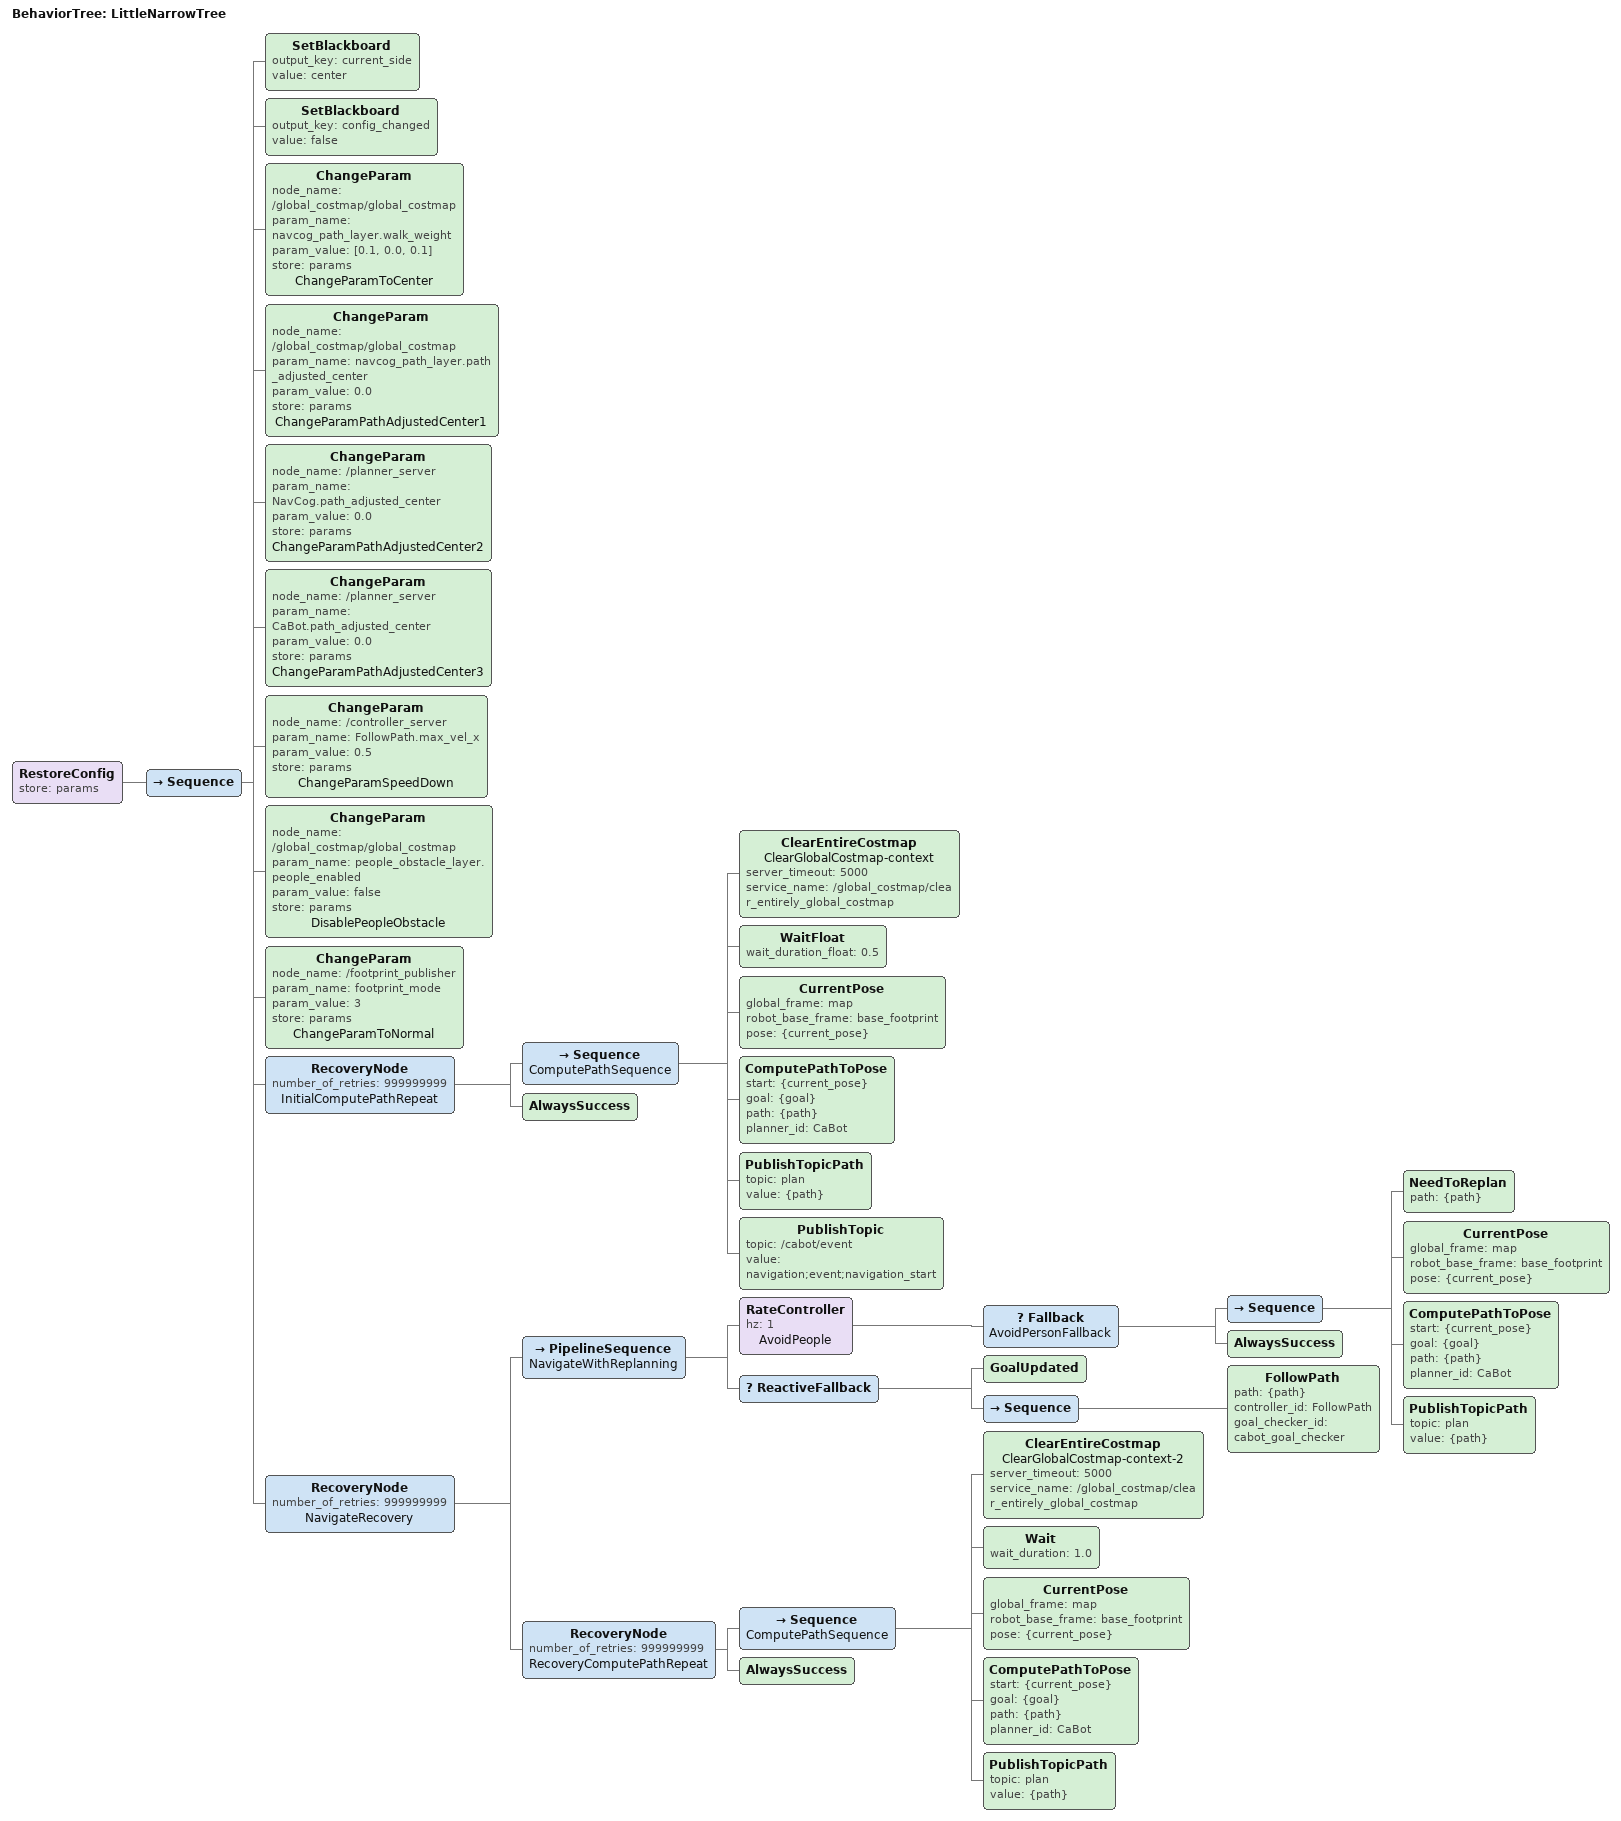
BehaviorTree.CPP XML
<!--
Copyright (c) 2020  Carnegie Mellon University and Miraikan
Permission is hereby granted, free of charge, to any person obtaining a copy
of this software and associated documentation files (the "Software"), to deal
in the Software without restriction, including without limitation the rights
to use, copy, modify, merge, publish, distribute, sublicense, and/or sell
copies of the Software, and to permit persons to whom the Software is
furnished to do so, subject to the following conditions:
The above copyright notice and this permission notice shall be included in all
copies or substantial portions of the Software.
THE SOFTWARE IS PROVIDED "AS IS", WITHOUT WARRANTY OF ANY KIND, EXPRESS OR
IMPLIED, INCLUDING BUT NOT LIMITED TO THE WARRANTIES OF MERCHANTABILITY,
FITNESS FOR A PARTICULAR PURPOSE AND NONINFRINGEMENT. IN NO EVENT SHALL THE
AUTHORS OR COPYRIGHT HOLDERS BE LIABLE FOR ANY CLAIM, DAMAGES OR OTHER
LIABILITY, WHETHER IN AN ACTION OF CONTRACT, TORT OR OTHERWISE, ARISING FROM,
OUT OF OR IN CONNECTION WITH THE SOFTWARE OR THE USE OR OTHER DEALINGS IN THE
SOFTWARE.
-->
<?xml version="1.0" encoding="utf-8"?>

<!--
    This Behavior Tree replans the global path periodically at 1 Hz and it also has
    recovery actions.
-->

<root main_tree_to_execute="LittleNarrowTree">
  <BehaviorTree ID="LittleNarrowTree">
    <RestoreConfig store="params">
	<Sequence>
        <!-- initialize blackboard -->
        <SetBlackboard output_key="current_side" value="center"/>
        <SetBlackboard output_key="config_changed" value="false"/>

        <!-- use center for normal, 0.5 makes transition sudden, but small number cause issue
             passing close to obstacles -->
        <ChangeParam node_name="/global_costmap/global_costmap"
                     param_name="navcog_path_layer.walk_weight"
                     param_value="[0.1, 0.0, 0.1]" store="params" name="ChangeParamToCenter"/>

        <ChangeParam node_name="/global_costmap/global_costmap"
                     param_name="navcog_path_layer.path_adjusted_center"
                     param_value="0.0" store="params"  name="ChangeParamPathAdjustedCenter1"/>

        <ChangeParam node_name="/planner_server"
                     param_name="NavCog.path_adjusted_center"
                     param_value="0.0" store="params"  name="ChangeParamPathAdjustedCenter2"/>

        <ChangeParam node_name="/planner_server"
                     param_name="CaBot.path_adjusted_center"
                     param_value="0.0" store="params"  name="ChangeParamPathAdjustedCenter3"/>

	    <ChangeParam node_name="/controller_server"
					 param_name="FollowPath.max_vel_x"
					 param_value="0.5" store="params" name="ChangeParamSpeedDown"/>

	    <ChangeParam node_name="/global_costmap/global_costmap"
					 param_name="people_obstacle_layer.people_enabled"
					 param_value="false" store="params" name="DisablePeopleObstacle"/>

		<ChangeParam node_name="/footprint_publisher"
					 param_name="footprint_mode"
					 param_value="3" store="params" name="ChangeParamToNormal"/>

        <!-- clear global costmap -->
        <RecoveryNode number_of_retries="999999999" name="InitialComputePathRepeat">
          <Sequence name="ComputePathSequence">
            <!-- clear costmap -->
            <ClearEntireCostmap name="ClearGlobalCostmap-context" server_timeout="5000"
                                service_name="/global_costmap/clear_entirely_global_costmap"/>
            <WaitFloat wait_duration_float="0.5"/>
            <CurrentPose global_frame="map" robot_base_frame="base_footprint" pose="{current_pose}" />
            <ComputePathToPose start="{current_pose}" goal="{goal}" path="{path}" planner_id="CaBot"/>
            <PublishTopicPath topic="plan" value="{path}"/>
            <!-- front vibration -->
            <PublishTopic topic="/cabot/event" value="navigation;event;navigation_start" />
          </Sequence>
          <AlwaysSuccess/>
        </RecoveryNode>

        <!-- main loop -->
        <RecoveryNode number_of_retries="999999999" name="NavigateRecovery">
          <!-- navigation -->
          <PipelineSequence name="NavigateWithReplanning">
            <!-- Check people status frequently -->
            <RateController hz="1" name="AvoidPeople">
              <Fallback name="AvoidPersonFallback">
                <Sequence>
                  <NeedToReplan path="{path}" />
                  <CurrentPose global_frame="map" robot_base_frame="base_footprint" pose="{current_pose}" />
                  <ComputePathToPose start="{current_pose}" goal="{goal}" path="{path}" planner_id="CaBot"/>
                  <PublishTopicPath topic="plan" value="{path}"/>
                </Sequence>
                <AlwaysSuccess/>
              </Fallback>
            </RateController>>

            <!-- follow path -->
            <ReactiveFallback>
              <!-- if the goal is updated, abort following first, this will be recorvered by RecoveryComputePathRepeat -->
              <GoalUpdated/>
              <Sequence>
                <FollowPath path="{path}" controller_id="FollowPath" goal_checker_id="cabot_goal_checker"/>
              </Sequence>
            </ReactiveFallback>
          </PipelineSequence>

          <!-- if follow path is aborted, compute path and try again -->
          <RecoveryNode number_of_retries="999999999" name="RecoveryComputePathRepeat">
            <Sequence name="ComputePathSequence">
              <!-- clear costmap -->
            <ClearEntireCostmap name="ClearGlobalCostmap-context-2" server_timeout="5000"
                                service_name="/global_costmap/clear_entirely_global_costmap"/>

              <!-- wait long enough to include neighbor obstacles -->
              <Wait wait_duration="1.0"/>
              <CurrentPose global_frame="map" robot_base_frame="base_footprint" pose="{current_pose}" />
              <ComputePathToPose start="{current_pose}" goal="{goal}" path="{path}" planner_id="CaBot"/>
              <PublishTopicPath topic="plan" value="{path}"/>
            </Sequence>
            <AlwaysSuccess/>
          </RecoveryNode>
        </RecoveryNode>
      </Sequence>
    </RestoreConfig>
  </BehaviorTree>
</root>
